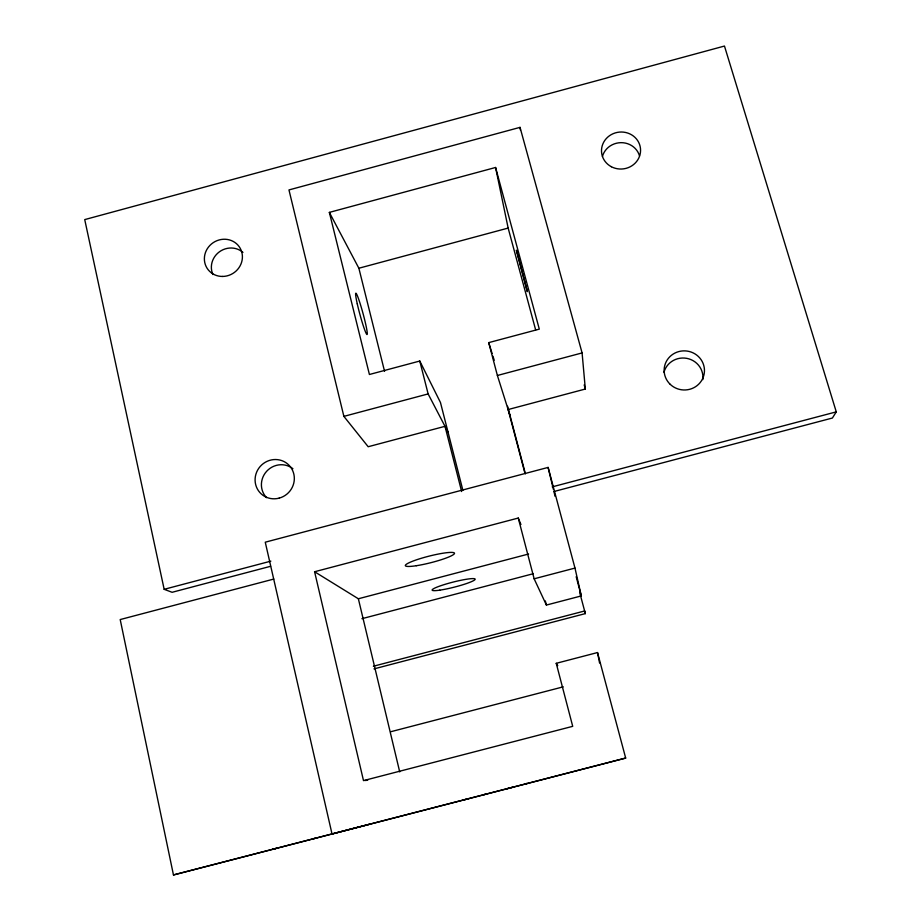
<?xml version="1.0" encoding="UTF-8"?>
<svg xmlns="http://www.w3.org/2000/svg" width="921" height="921" viewBox="0 0 921 921"><rect width="100%" height="100%" fill="white"/><g stroke="black" fill="none" stroke-linecap="round" stroke-linejoin="round"><path stroke-width="1.38" d="M270.59 566.3L172.112 592.295L164.168 589.313L84.732 219.601L724.47 46.05L836.268 411.871L832.4 418.03L553.797 491.561M524.947 473.313L508.127 409.546L585.33 389.042L582.095 352.927L520.031 127.363L288.964 189.933L343.878 416.373L368.181 446.731L445.004 426.319L461.64 491.526M462.895 490.375L440.468 402.512L419.78 361.032L369.413 374.49L329.35 212.394L495.579 167.484L539.303 329.131L488.729 342.624L497.386 375.48L510.05 415.647M329.35 212.394L358.868 268.23L508.15 228.074L495.579 167.484M343.878 416.373L428.127 393.923L448.02 432.122M497.386 375.48L582.095 352.927M273.802 579.056L120.202 619.557L173.459 874.95L625.681 758.064L597.522 652.552L556.238 663.316L572.712 726.335L363.496 780.617L314.591 571.745L518.258 518.051L534.145 578.802L546.406 605.062L581.301 595.922L574.98 568.084L548.11 467.419L265.26 542.193L332.032 834.012L369.286 824.295M164.168 589.313L270.855 561.142M552.232 486.864L836.268 411.871M316.674 837.88L313.002 838.812M314.591 571.745L358.361 598.765L528.585 554.016M361.918 618.693L533.109 573.76M534.145 578.802L574.98 568.084M373.373 666.24L584.731 610.957L585.33 613.616L373.995 668.888M390.608 731.769L563.272 686.836M464.472 799.716L463.044 800.084L468.881 798.576M525.949 783.748L526.996 783.472L524.648 784.082M512.168 787.386L513.423 787.052L507.183 788.664M173.459 874.95L625.681 758.064M274.988 848.655L272.743 849.243L276.461 848.276M485.217 794.282L483.122 794.823M364.889 780.501L367.675 780.271M556.238 663.316L557.758 665.664M518.258 518.051L520.941 524.51M488.729 342.624L492.102 353.491M492.954 356.208L494.22 360.272M584.19 384.897L585.33 389.042M508.15 228.074L535.665 329.948M576.189 576.719L581.301 595.922M579.804 592.894L585.33 613.616M507.575 406.242L525.407 473.855M545.324 600.941L546.406 605.062M419.78 361.032L428.127 393.923M358.868 268.23L384.564 371.336M548.11 467.419L553.417 489.442M554.085 492.194L555.075 496.327M358.361 598.765L399.714 771.902M597.522 652.552L599.571 663.005M520.031 127.363L520.469 130.172M602.438 156.42A19.214 18.213 -6.6 0 1 620.915 142.663A19.214 18.213 -6.6 0 1 639.508 155.856M663.972 372.303A19.813 19.214 5.6 0 1 686.801 358.361A19.813 19.214 5.6 0 1 702.815 379.613M266.549 497.662A19.629 18.961 -46.1 0 1 266.641 471.299A19.629 18.961 -46.1 0 1 292.924 468.697M212.947 274.55A19.019 17.994 -33.7 0 1 219.302 251.894A19.019 17.994 -33.7 0 1 242.948 252.4M516.589 250.685L516.347 250.155L527.342 291.635L516.589 250.685M611.371 166.736A19.548 18.501 -6.7 0 0 640.567 150.181A19.548 18.501 -6.7 0 0 611.176 134.662A19.548 18.501 -6.7 0 0 611.371 166.736M670.223 384.345A20.158 19.548 5.2 0 0 703.84 375.342A20.158 19.548 5.2 0 0 678.835 351.569A20.158 19.548 5.2 0 0 670.223 384.345M222.652 276.45A19.353 18.282 -33.6 0 0 240.231 248.325A19.353 18.282 -33.6 0 0 207.306 248.739A19.353 18.282 -33.6 0 0 222.652 276.45M279.155 498.134A19.974 19.283 -45.9 0 0 289.044 465.255A19.974 19.283 -45.9 0 0 255.934 474.119A19.974 19.283 -45.9 0 0 279.155 498.134M357.267 303.838A21.39 1.623 74.8 0 0 367.042 334.553A21.39 1.623 74.8 0 0 360.042 303.308A21.39 1.623 74.8 0 0 357.267 303.838M439.801 590.154A22.15 2.59 -14.3 0 0 474.799 579.804A22.15 2.59 -14.3 0 0 446.42 583.926A22.15 2.59 -14.3 0 0 439.801 590.154M416.28 565.724A25.351 3.396 -14.2 0 0 454.444 553.579A25.351 3.396 -14.2 0 0 418.997 559.001A25.351 3.396 -14.2 0 0 416.28 565.724"/></g></svg>
